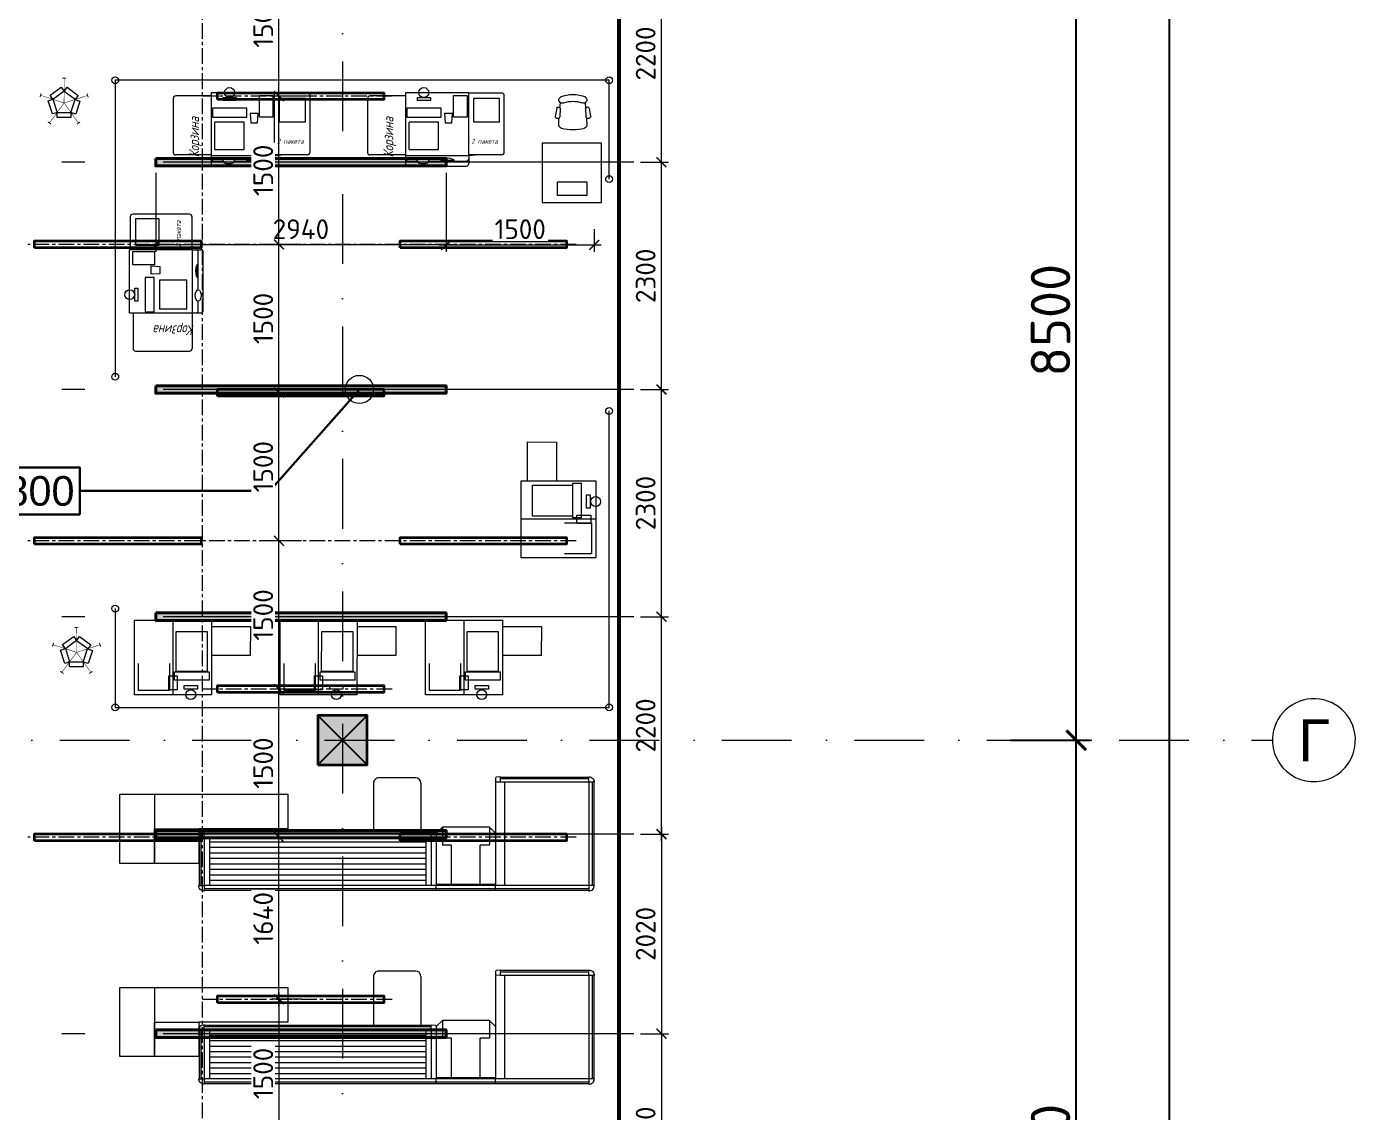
# Model space of a CAD drawing. Header units: millimetres. Extents: x -164867 to 807677, y -316775 to 513985.
# Drawn here: x 294241 to 307694, y 479696 to 490685 of the extents above; entities that cross this region are included whole.
import ezdxf

# ---------------------------------------------------------------- set-up
doc = ezdxf.new("R2010")
doc.units = ezdxf.units.MM
for name, pattern in [('CENTER', [50.8, 31.75, -6.35, 6.35, -6.35]), ('CENTER2', [28.575, 19.05, -3.175, 3.175, -3.175]), ('А_Штрихпунктирная', [1340.555525, 705.555534, -352.777767, 0, -282.222223])]:
    doc.linetypes.add(name, pattern=pattern)
doc.layers.get('Defpoints').update_dxf_attribs({"color": 140})
for name, color, linetype, lineweight in [('00_asys', 7, 'CENTER2', 13), ('00_kolony', 7, 'Continuous', 35), ('00_korrekt', 190, 'Continuous', 18), ('00_matmenys', 7, 'Continuous', 9), ('EL LOTKI', 202, 'Continuous', 18), ('INT_1_sienos', 7, 'Continuous', 30), ('INT_2_Sviesa_SAB_MEDINES LUBOS', 1, 'Continuous', 35), ('MARK oformlienija matmenys', 7, 'Continuous', 5), ('MARK_kasu zona', 7, 'Continuous', 0), ('TECHNO', 7, 'Continuous', 15)]:
    doc.layers.add(name, color=color, linetype=linetype, lineweight=lineweight)
doc.layers.add('00_planas_hatch', color=7, linetype='Continuous', lineweight=0, true_color=0x3c3c3c)
doc.layers.add('Boks kasowy', color=1, linetype='Continuous')
doc.layers.add('MAGO_Boks', color=7, linetype='Continuous')
doc.styles.add('GOST', font='GOST.shx', dxfattribs={"oblique": 15})
doc.styles.add('ISOCPEUR', font='isocpeur.ttf')
doc.styles.get("Standard").update_dxf_attribs({"font": 'arial.ttf'})
doc.styles.add('СГЕНЕРИР_СТИЛЬ_1', font='arial.ttf')
doc.dimstyles.new('SAB_int_100', dxfattribs={"dimtxt": 200, "dimasz": 100, "dimexe": 70, "dimexo": 70, "dimgap": 60, "dimtad": 1, "dimdec": 1, "dimrnd": 5, "dimtxsty": 'ISOCPEUR', "dimblk": 'ARCHTICK', "dimcen": 20, "dimdle": 70, "dimadec": 0, "dimazin": 0, "dimtfac": 1, "dimtdec": 1, "dimtmove": 1, "dimatfit": 2, "dimfxl": 1, "dimtfill": 1, "dimarcsym": 0})
doc.dimstyles.new('SAB_int_200', dxfattribs={"dimtxt": 400, "dimasz": 200, "dimexe": 140, "dimexo": 140, "dimgap": 60, "dimtad": 1, "dimdec": 1, "dimrnd": 5, "dimtxsty": 'ISOCPEUR', "dimblk": 'ARCHTICK', "dimcen": 20, "dimdle": 140, "dimadec": 0, "dimazin": 0, "dimtfac": 1, "dimtdec": 1, "dimtmove": 1, "dimatfit": 2, "dimfxl": 1, "dimtfill": 1, "dimarcsym": 0})

# ---------------------------------------------------------------- blocks, each defined once
blk = doc.blocks.new('iSCAN non cash')
at = {"lineweight": 0, "ltscale": 5, "transparency": 33554687}
for p, q in [((393, -63), (394, 692)), ((394, 692), (784, 692)), ((782, 687), (782, -68)), ((784, 692), (1172, 692)), ((1172, 692), (1172, -63)), ((818, 375), (818, 648)), ((818, 648), (1131, 648)), ((1131, 648), (1131, 375)), ((0, 0), (1, 292)), ((1, 292), (393, 292)), ((393, 0), (0, 0)), ((784, -63), (393, -63)), ((1172, -63), (784, -63))]:
    blk.add_line(p, q, dxfattribs=at)
for points in [[(416, 543), (767, 543), (767, 458), (416, 458)], [(536, 634), (669, 634), (669, 598), (536, 598)], [(741, 642), (824, 642), (824, 499), (741, 499)], [(436, 454), (751, 454), (751, 52), (436, 52)]]:
    blk.add_lwpolyline(points, close=True, dxfattribs=at)
at = {"layer": '00_korrekt', "color": 52, "lineweight": 0, "ltscale": 20, "true_color": 0xc8c92d, "transparency": 33554687}
blk.add_circle((603, 690), 50, dxfattribs=at)
blk = doc.blocks.new('iSCAN Easy 2 пакета Л-П(new) pic')
at = {"ltscale": 100}
for p, q in [((61836, 62301), (61836, 61664)), ((61836, 62301), (62476, 62301)), ((62476, 61664), (62476, 62301)), ((62811, 62295), (62476, 62295)), ((61451, 62241), (61451, 61694)), ((61836, 62266), (61476, 62266)), ((61956, 62250), (62088, 62250)), ((61956, 62219), (61956, 62250)), ((62088, 62219), (61956, 62219)), ((62088, 62250), (62088, 62219)), ((62323, 62270), (62459, 62270)), ((62323, 62051), (62323, 62270)), ((62459, 62270), (62459, 62051)), ((62789, 62241), (62523, 62241)), ((62523, 62241), (62523, 62003)), ((62789, 62003), (62789, 62241)), ((62836, 61695), (62836, 62270)), ((61848, 62143), (61848, 62052)), ((62196, 62143), (61848, 62143)), ((61848, 62052), (62196, 62052)), ((62196, 62052), (62196, 62143)), ((62231, 62088), (62237, 61993)), ((62310, 62088), (62231, 62088)), ((62304, 61993), (62310, 62088)), ((62459, 62051), (62323, 62051)), ((61873, 61722), (61873, 62000)), ((62169, 62000), (61873, 62000)), ((62169, 61722), (62169, 62000)), ((62237, 61993), (62304, 61993)), ((62523, 62003), (62789, 62003)), ((61836, 61669), (61476, 61669)), ((61836, 61664), (62476, 61664)), ((61836, 61664), (61836, 61581)), ((61873, 61722), (62169, 61722)), ((62196, 61616), (62325, 61616)), ((62325, 61616), (62325, 61616)), ((62811, 61670), (62476, 61670)), ((62476, 61664), (62546, 61668)), ((62476, 61664), (62476, 61581)), ((61861, 61606), (61955, 61606)), ((61861, 61556), (62451, 61556)), ((62072, 61606), (62451, 61606))]:
    blk.add_line(p, q, dxfattribs=at)
at = {"ltscale": 20}
blk.add_circle((62021, 62300), 50, dxfattribs=at)
at = {"ltscale": 100}
for centre, start, end in [((62811, 62270), 0, 90), ((61476, 62241), 90, 180), ((61476, 61694), 180, 270), ((61861, 61631), 180, 270), ((62451, 61631), 270, 0), ((62811, 61695), 270, 0), ((61861, 61581), 180, 270), ((62451, 61581), 270, 0)]:
    blk.add_arc(centre, 25, start, end, dxfattribs=at)
blk.add_ellipse((62013, 61607), major_axis=(-58.3, 0), ratio=0.519743, dxfattribs=at)
blk.add_ellipse((62261, 61604), major_axis=(-71.1, 0), ratio=0.429379, start_param=3.223317, end_param=6.201461, dxfattribs=at)
at = {"ltscale": 100, "style": 'GOST', "oblique": 15}
blk.add_text('Корзина', height=100, rotation=90, dxfattribs=at).set_placement((61712, 61644))
blk.add_text('2 пакета', height=50, dxfattribs=at).set_placement((62502, 61782))
blk = doc.blocks.new('Newspaper')
at = {"transparency": 33554669}
for points in [[(-1.2, 6.27), (-5.67, 3.03), (-4.48, 1.4), (-0.02, 4.64)], [(5.59, 3.08), (1.13, 6.33), (-0.06, 4.69), (4.41, 1.45)], [(-6.34, 0.79), (-4.63, -4.45), (-2.71, -3.83), (-4.42, 1.42)], [(4.66, -4.37), (6.37, 0.88), (4.44, 1.5), (2.74, -3.74)], [(-2.71, -5.78), (2.8, -5.78), (2.8, -3.76), (-2.71, -3.76)]]:
    blk.add_lwpolyline(points, close=True, dxfattribs=at)
for points, const_width in [([(-0.82, 9.84), (0.75, 9.85)], 0.394), ([(9.35, 3.08), (0, 0), (-0.04, 9.84)], 0.197), ([(-9.61, 2.26), (-9.13, 3.76)], 0.394), ([(0, 0), (-9.37, 3.01)], 0.197), ([(-5.76, -7.98), (0, 0), (5.81, -7.94)], 0.197), ([(9.1, 3.82), (9.6, 2.33)], 0.394), ([(-5.12, -8.44), (-6.39, -7.52)], 0.394), ([(6.45, -7.48), (5.18, -8.41)], 0.394)]:
    blk.add_lwpolyline(points, dxfattribs=dict(at, const_width=const_width))
blk = doc.blocks.new('Tylny kosz 1000')
at = {"layer": 'Boks kasowy', "color": 240, "lineweight": 0}
for p, q in [((8593, 4655), (8593, 3760)), ((8609, 4655), (8609, 3760)), ((8643, 4705), (9688, 4705)), ((8643, 4689), (9688, 4689)), ((8643, 4655), (9688, 4655)), ((8643, 4655), (8643, 3760)), ((9688, 4655), (9688, 3710)), ((9722, 4655), (9722, 3710)), ((9738, 4655), (9738, 3710)), ((8643, 3800), (9688, 3800)), ((8643, 3760), (8588, 3760)), ((8588, 3760), (8591, 3719)), ((8601, 3710), (8638, 3710)), ((8638, 3710), (9688, 3710)), ((8643, 3760), (8641, 3712)), ((9738, 3710), (9688, 3710))]:
    blk.add_line(p, q, dxfattribs=at)
for points in [[(8643, 4710), (8643, 4655), (8588, 4655, -0.414214)], [(9688, 4710), (9688, 4655), (9743, 4655, 0.414214)]]:
    blk.add_lwpolyline(points, format="xyb", close=True, dxfattribs=at)
for centre, radius, start, end in [((8601, 3720), 10, 184.2892, 270), ((8638, 3712), 2.5, 270, 357.589)]:
    blk.add_arc(centre, radius, start, end, dxfattribs=at)
blk = doc.blocks.new('рмк')
at = {"layer": 'MAGO_Boks', "color": 0, "lineweight": 0}
for p, q in [((0, 570), (0, 520)), ((0, 570), (600, 570)), ((0, 554), (600, 554)), ((600, 570), (600, 520)), ((0, -10), (0, 520)), ((0, 520), (600, 520)), ((0, 510), (600, 510)), ((154, 510), (154, 110)), ((446, 510), (446, 110)), ((600, -10), (600, 520)), ((62.5, -70), (62.5, 110)), ((62.5, 110), (154, 110)), ((446, 110), (537.5, 110)), ((537.5, -70), (537.5, 110)), ((0, -10), (62.5, -70)), ((62.5, -70), (537.5, -70)), ((600, -10), (537.5, -70))]:
    blk.add_line(p, q, dxfattribs=at)
blk = doc.blocks.new('*U491')
at = {"color": 0, "lineweight": 0}
for p, q in [((0, 0), (2350, 0)), ((0, 0), (0, -50)), ((0, -16), (2350, -16)), ((0, -545), (0, -50)), ((0, -50), (2350, -50)), ((0, -50), (2350, -50)), ((50, -540), (50, -50)), ((105, -540), (105, -50)), ((2295, -540), (2295, -50)), ((2350, -540), (2350, -50)), ((2384, -540), (2384, -50)), ((2400, -540), (2400, -50)), ((0, -582), (0, -545)), ((50, -540), (2, -542)), ((50, -595), (9, -592)), ((50, -540), (50, -595)), ((50, -540), (2350, -540)), ((50, -574), (2350, -574)), ((50, -590), (2350, -590))]:
    blk.add_line(p, q, dxfattribs=at)
for points in [[(2405, -50), (2350, -50), (2350, 5, -0.414214)], [(2405, -540), (2350, -540), (2350, -595, 0.414214)]]:
    blk.add_lwpolyline(points, format="xyb", close=True, dxfattribs=at)
for centre, radius, start, end in [((2, -545), 2.5, 92.411, 180), ((10, -582), 10, 180, 265.7108)]:
    blk.add_arc(centre, radius, start, end, dxfattribs=at)
at = {"layer": 'MAGO_Boks', "color": 0, "lineweight": 0}
for p, q in [((105, -101), (2295, -101)), ((105, -156), (2295, -156)), ((105, -212), (2295, -212)), ((105, -267), (2295, -267)), ((105, -323), (2295, -323)), ((105, -378), (2295, -378)), ((105, -434), (2295, -434)), ((105, -489), (2295, -489))]:
    blk.add_line(p, q, dxfattribs=at)
blk = doc.blocks.new('A$C5AF725D9')
at = {"layer": 'MAGO_Boks', "color": 0, "lineweight": 0}
for p, q in [((285, -490), (285, 5)), ((285, 5), (765, 5)), ((765, -490), (765, 5)), ((340, -545), (710, -545))]:
    blk.add_line(p, q, dxfattribs=at)
for centre, start, end in [((340, -490), 180, 270), ((710, -490), 270, 0)]:
    blk.add_arc(centre, 55, start, end, dxfattribs=at)
blk = doc.blocks.new('*U492')
at = {"color": 0, "lineweight": 0}
for p, q in [((0, 0), (2350, 0)), ((0, 0), (0, -50)), ((0, -16), (2350, -16)), ((0, -545), (0, -50)), ((0, -50), (2350, -50)), ((0, -50), (2350, -50)), ((50, -540), (50, -50)), ((105, -540), (105, -50)), ((2295, -540), (2295, -50)), ((2350, -540), (2350, -50)), ((2384, -540), (2384, -50)), ((2400, -540), (2400, -50)), ((0, -582), (0, -545)), ((50, -540), (2, -542)), ((50, -595), (9, -592)), ((50, -540), (50, -595)), ((50, -540), (2350, -540)), ((50, -574), (2350, -574)), ((50, -590), (2350, -590))]:
    blk.add_line(p, q, dxfattribs=at)
for points in [[(2405, -50), (2350, -50), (2350, 5, -0.414214)], [(2405, -540), (2350, -540), (2350, -595, 0.414214)]]:
    blk.add_lwpolyline(points, format="xyb", close=True, dxfattribs=at)
for centre, radius, start, end in [((2, -545), 2.5, 92.411, 180), ((10, -582), 10, 180, 265.7108)]:
    blk.add_arc(centre, radius, start, end, dxfattribs=at)
at = {"layer": 'MAGO_Boks', "color": 0, "lineweight": 0}
for p, q in [((105, -101), (2295, -101)), ((105, -156), (2295, -156)), ((105, -212), (2295, -212)), ((105, -267), (2295, -267)), ((105, -323), (2295, -323)), ((105, -378), (2295, -378)), ((105, -434), (2295, -434)), ((105, -489), (2295, -489))]:
    blk.add_line(p, q, dxfattribs=at)
blk = doc.blocks.new('TECHNOLOGIJA Garmatnaya')
at = {"layer": 'TECHNO', "transparency": 33554669}
for p, q in [((52570, 31897), (52554, 31813)), ((52602, 31901), (52607, 31951)), ((52605, 31894), (52602, 31809)), ((52865, 31901), (52860, 31951)), ((52862, 31894), (52865, 31809)), ((52898, 31898), (52913, 31813)), ((52590, 31722), (52592, 31792)), ((52877, 31722), (52875, 31792))]:
    blk.add_line(p, q, dxfattribs=at)
at = {"layer": 'TECHNO', "transparency": 33554669, "elevation": 0}
blk.add_lwpolyline([(53100, 31179), (53100, 32179), (48100, 32179), (48100, 29179)], dxfattribs=at)
at = {"layer": 'TECHNO', "transparency": 33554669}
for points in [[(53024, 30943), (53024, 31543), (52424, 31543), (52424, 30943)], [(52576, 31013), (52576, 31151), (52874, 31151), (52874, 31013)]]:
    blk.add_lwpolyline(points, close=True, dxfattribs=at)
blk.add_lwpolyline([(48100, 26832), (48100, 25832), (53100, 25832), (53100, 28832)], dxfattribs=at)
at = {"layer": 'TECHNO', "transparency": 33554687, "elevation": 0}
for points in [[(48146, 24953), (49846, 24953), (49846, 24603), (48946, 24603), (48946, 24253), (48146, 24253), (48146, 24953), (48496, 24953), (48496, 24253), (48496, 24603), (48946, 24603)], [(48146, 22998), (49846, 22998), (49846, 22648), (48946, 22648), (48946, 22298), (48146, 22298), (48146, 22998), (48496, 22998), (48496, 22298), (48496, 22648), (48946, 22648)]]:
    blk.add_lwpolyline(points, dxfattribs=at)
at = {"layer": 'TECHNO', "transparency": 33554669}
for centre in [(48100, 32179, 0), (53100, 32179, 0), (53100, 31179, 0), (48100, 29179, 0), (53100, 28832), (48100, 26832), (48100, 25832), (53100, 25832)]:
    blk.add_circle(centre, 34.2, dxfattribs=at)
at = {"layer": 'TECHNO', "transparency": 33554669, "extrusion": (0, 0, -1)}
for centre, major_axis, start_param, end_param in [((52734, 31710), (-230, 230), 0.388456, 1.182195), ((52587, 31890), (-13.1, 13.1), 5.885588, 8.424934), ((52626, 31980), (-33.3, 8.7), 3.939315, 7.053288), ((52734, 31705), (-185, 185), 0.431258, 1.139394), ((52841, 31980), (-9.1, 33.2), 0.8141, 3.928073), ((52880, 31891), (13.1, 13.1), 4.141292, 6.680638), ((52579, 31815), (17.3, 17.3), 1.029791, 3.865601), ((52889, 31815), (-17.3, 17.3), 2.417439, 5.25325), ((52636, 31734), (33, 33), 2.747647, 3.673701), ((52734, 32147), (-333, 333), 3.678348, 4.175489), ((52831, 31734), (-33, 33), 2.60934, 3.535394)]:
    blk.add_ellipse(centre, major_axis=major_axis, ratio=1, start_param=start_param, end_param=end_param, dxfattribs=at)
at = {"layer": 'TECHNO', "transparency": 33554669, "xscale": -25.42372881318443, "yscale": 25.4237288137665, "zscale": 25.4237288135}
for p in [(47582, 31949), (47708, 26389)]:
    blk.add_blockref('Newspaper', p, dxfattribs=at)
at = {"layer": 'TECHNO', "transparency": 33554669}
for p in [(-12764, -30245), (-10797, -30245)]:
    blk.add_blockref('iSCAN Easy 2 пакета Л-П(new) pic', p, dxfattribs=at)
for name, p, rotation in [('iSCAN Easy 2 пакета Л-П(new) pic', (110547, -32012), 90), ('iSCAN non cash', (52274, 28519), 269.995681877872), ('iSCAN non cash', (49468, 26651), 179.995681877872), ('iSCAN non cash', (50941, 26651), 179.995681877872), ('iSCAN non cash', (52414, 26651), 179.995681877872)]:
    blk.add_blockref(name, p, dxfattribs=dict(at, rotation=rotation))
at = {"layer": 'TECHNO', "transparency": 33554687}
for name, p, rotation in [('A$C5AF725D9', (51480, 24574), 180), ('Tylny kosz 1000', (48240, 33717), 270), ('*U492', (51350, 23979), 180), ('рмк', (51950, 24549), 180), ('A$C5AF725D9', (51480, 22619), 180), ('Tylny kosz 1000', (48240, 31762), 270), ('*U491', (51350, 22024), 180), ('рмк', (51950, 22594), 180)]:
    blk.add_blockref(name, p, dxfattribs=dict(at, rotation=rotation))
blk = doc.blocks.new('L 1686')
at = {"transparency": 33554687}
blk.add_lwpolyline([(1994128, -1660861), (1994198, -1660861), (1994198, -1662547), (1994128, -1662547)], close=True, dxfattribs=at)
blk = doc.blocks.new('SVIESTUVAI Garmatnaya')
at = {"layer": 'INT_2_Sviesa_SAB_MEDINES LUBOS', "transparency": 33554687, "rotation": 90}
for p in [(-1611727, -1962145), (-1613577, -1963645), (-1609877, -1963645), (-1611727, -1965145), (-1613577, -1966645), (-1609877, -1966645), (-1611727, -1968145), (-1613577, -1969645), (-1609877, -1969645), (-1611727, -1971285)]:
    blk.add_blockref('L 1686', p, dxfattribs=at)
blk = doc.blocks.new('kasa1')
h = blk.add_hatch(color=5)
h.dxf.hatch_style = 1
h.paths.add_polyline_path([(-38, -1445), (-38, 1495), (38, 1495), (38, -1445)])
at = {"layer": 'MARK_kasu zona', "color": 5, "linetype": 'Continuous', "lineweight": 40}
blk.add_lwpolyline([(-38, -1445), (-38, 1495), (38, 1495), (38, -1445)], close=True, dxfattribs=at)
blk = doc.blocks.new('_ArchTick')
at = {"color": 0, "linetype": 'ByBlock', "const_width": 0.15}
blk.add_lwpolyline([(-0.5, -0.5), (0.5, 0.5)], dxfattribs=at)
blk = doc.blocks.new('*D358')
at = {"layer": 'Defpoints', "color": 0, "transparency": 16777216}
for p in [(53349, 22530), (53349, 20510), (53630, 20510)]:
    blk.add_point(p, dxfattribs=at)
at = {"layer": 'MARK oformlienija matmenys', "color": 0, "lineweight": -2, "transparency": 16777216}
for p, q in [((53419, 22530), (53700, 22530)), ((53630, 22600), (53630, 20440)), ((53419, 20510), (53700, 20510))]:
    blk.add_line(p, q, dxfattribs=at)
at = {"layer": 'MARK oformlienija matmenys', "color": 0, "lineweight": -2, "transparency": 16777216, "xscale": 100, "yscale": 100, "zscale": 100}
for p, rotation in [((53630, 22530), 90), ((53630, 20510), 270)]:
    blk.add_blockref('_ArchTick', p, dxfattribs=dict(at, rotation=rotation))
at = {"layer": 'MARK oformlienija matmenys', "color": 0, "transparency": 16777216, "insert": (53470, 21520), "char_height": 200, "attachment_point": 5, "rotation": 90, "style": 'ISOCPEUR', "bg_fill": 3, "box_fill_scale": 1.1, "bg_fill_color": 256, "bg_fill_true_color": 13158600, "bg_fill_transparency": 0}
blk.add_mtext('2020', dxfattribs=at)
blk = doc.blocks.new('*D362')
at = {"layer": 'Defpoints', "color": 0, "transparency": 16777216}
for p in [(53349, 24550), (53349, 22530), (53630, 22530)]:
    blk.add_point(p, dxfattribs=at)
at = {"layer": 'MARK oformlienija matmenys', "color": 0, "lineweight": -2, "transparency": 16777216}
for p, q in [((53630, 24620), (53630, 22460)), ((53419, 24550), (53700, 24550)), ((53419, 22530), (53700, 22530))]:
    blk.add_line(p, q, dxfattribs=at)
at = {"layer": 'MARK oformlienija matmenys', "color": 0, "lineweight": -2, "transparency": 16777216, "xscale": 100, "yscale": 100, "zscale": 100}
for p, rotation in [((53630, 24550), 90), ((53630, 22530), 270)]:
    blk.add_blockref('_ArchTick', p, dxfattribs=dict(at, rotation=rotation))
at = {"layer": 'MARK oformlienija matmenys', "color": 0, "transparency": 16777216, "insert": (53470, 23540), "char_height": 200, "attachment_point": 5, "rotation": 90, "style": 'ISOCPEUR', "bg_fill": 3, "box_fill_scale": 1.1, "bg_fill_color": 256, "bg_fill_true_color": 13158600, "bg_fill_transparency": 0}
blk.add_mtext('2020', dxfattribs=at)
blk = doc.blocks.new('*D365')
at = {"layer": 'Defpoints', "color": 0, "transparency": 16777216}
for p in [(53349, 31350), (53630, 31350), (53349, 29050)]:
    blk.add_point(p, dxfattribs=at)
at = {"layer": 'MARK oformlienija matmenys', "color": 0, "lineweight": -2, "transparency": 16777216}
for p, q in [((53419, 31350), (53700, 31350)), ((53630, 28980), (53630, 31420)), ((53419, 29050), (53700, 29050))]:
    blk.add_line(p, q, dxfattribs=at)
at = {"layer": 'MARK oformlienija matmenys', "color": 0, "lineweight": -2, "transparency": 16777216, "xscale": 100, "yscale": 100, "zscale": 100}
for p, rotation in [((53630, 31350), 90), ((53630, 29050), 270)]:
    blk.add_blockref('_ArchTick', p, dxfattribs=dict(at, rotation=rotation))
at = {"layer": 'MARK oformlienija matmenys', "color": 0, "transparency": 16777216, "insert": (53470, 30200), "char_height": 200, "attachment_point": 5, "rotation": 90, "style": 'ISOCPEUR', "bg_fill": 3, "box_fill_scale": 1.1, "bg_fill_color": 256, "bg_fill_true_color": 13158600, "bg_fill_transparency": 0}
blk.add_mtext('2300', dxfattribs=at)
blk = doc.blocks.new('*D366')
at = {"layer": 'Defpoints', "color": 0, "transparency": 16777216}
for p in [(53349, 33550), (53630, 33550), (53349, 31350)]:
    blk.add_point(p, dxfattribs=at)
at = {"layer": 'MARK oformlienija matmenys', "color": 0, "lineweight": -2, "transparency": 16777216}
for p, q in [((53419, 33550), (53700, 33550)), ((53630, 31280), (53630, 33620)), ((53419, 31350), (53700, 31350))]:
    blk.add_line(p, q, dxfattribs=at)
at = {"layer": 'MARK oformlienija matmenys', "color": 0, "lineweight": -2, "transparency": 16777216, "xscale": 100, "yscale": 100, "zscale": 100}
for p, rotation in [((53630, 33550), 90), ((53630, 31350), 270)]:
    blk.add_blockref('_ArchTick', p, dxfattribs=dict(at, rotation=rotation))
at = {"layer": 'MARK oformlienija matmenys', "color": 0, "transparency": 16777216, "insert": (53470, 32450), "char_height": 200, "attachment_point": 5, "rotation": 90, "style": 'ISOCPEUR', "bg_fill": 3, "box_fill_scale": 1.1, "bg_fill_color": 256, "bg_fill_true_color": 13158600, "bg_fill_transparency": 0}
blk.add_mtext('2200', dxfattribs=at)
blk = doc.blocks.new('*D375')
at = {"layer": 'Defpoints', "color": 0, "transparency": 16777216}
for p in [(53349, 26750), (53630, 26750), (53349, 24550)]:
    blk.add_point(p, dxfattribs=at)
at = {"layer": 'MARK oformlienija matmenys', "color": 0, "lineweight": -2, "transparency": 16777216}
for p, q in [((53630, 24480), (53630, 26820)), ((53419, 26750), (53700, 26750)), ((53419, 24550), (53700, 24550))]:
    blk.add_line(p, q, dxfattribs=at)
at = {"layer": 'MARK oformlienija matmenys', "color": 0, "lineweight": -2, "transparency": 16777216, "xscale": 100, "yscale": 100, "zscale": 100}
for p, rotation in [((53630, 26750), 90), ((53630, 24550), 270)]:
    blk.add_blockref('_ArchTick', p, dxfattribs=dict(at, rotation=rotation))
at = {"layer": 'MARK oformlienija matmenys', "color": 0, "transparency": 16777216, "insert": (53470, 25650), "char_height": 200, "attachment_point": 5, "rotation": 90, "style": 'ISOCPEUR', "bg_fill": 3, "box_fill_scale": 1.1, "bg_fill_color": 256, "bg_fill_true_color": 13158600, "bg_fill_transparency": 0}
blk.add_mtext('2200', dxfattribs=at)
blk = doc.blocks.new('*D376')
at = {"layer": 'Defpoints', "color": 0, "transparency": 16777216}
for p in [(53349, 29050), (53630, 29050), (53349, 26750)]:
    blk.add_point(p, dxfattribs=at)
at = {"layer": 'MARK oformlienija matmenys', "color": 0, "lineweight": -2, "transparency": 16777216}
for p, q in [((53630, 26680), (53630, 29120)), ((53419, 29050), (53700, 29050)), ((53419, 26750), (53700, 26750))]:
    blk.add_line(p, q, dxfattribs=at)
at = {"layer": 'MARK oformlienija matmenys', "color": 0, "lineweight": -2, "transparency": 16777216, "xscale": 100, "yscale": 100, "zscale": 100}
for p, rotation in [((53630, 29050), 90), ((53630, 26750), 270)]:
    blk.add_blockref('_ArchTick', p, dxfattribs=dict(at, rotation=rotation))
at = {"layer": 'MARK oformlienija matmenys', "color": 0, "transparency": 16777216, "insert": (53470, 27900), "char_height": 200, "attachment_point": 5, "rotation": 90, "style": 'ISOCPEUR', "bg_fill": 3, "box_fill_scale": 1.1, "bg_fill_color": 256, "bg_fill_true_color": 13158600, "bg_fill_transparency": 0}
blk.add_mtext('2300', dxfattribs=at)
blk = doc.blocks.new('*D378')
at = {"layer": 'Defpoints', "color": 0, "transparency": 16777216}
for p in [(48510, 31313), (51450, 31311), (48510, 30512)]:
    blk.add_point(p, dxfattribs=at)
at = {"layer": 'MARK oformlienija matmenys', "color": 0, "lineweight": -2, "transparency": 16777216}
for p, q in [((48510, 31243), (48510, 30442)), ((51450, 31241), (51450, 30442)), ((51520, 30512), (48440, 30512))]:
    blk.add_line(p, q, dxfattribs=at)
at = {"layer": 'MARK oformlienija matmenys', "color": 0, "lineweight": -2, "transparency": 16777216, "xscale": 100, "yscale": 100, "zscale": 100, "rotation": 180}
blk.add_blockref('_ArchTick', (48510, 30512), dxfattribs=at)
at = {"layer": 'MARK oformlienija matmenys', "color": 0, "lineweight": -2, "transparency": 16777216, "xscale": 100, "yscale": 100, "zscale": 100}
blk.add_blockref('_ArchTick', (51450, 30512), dxfattribs=at)
at = {"layer": 'MARK oformlienija matmenys', "color": 0, "transparency": 16777216, "insert": (49980, 30672), "char_height": 200, "attachment_point": 5, "style": 'ISOCPEUR', "bg_fill": 3, "box_fill_scale": 1.1, "bg_fill_color": 256, "bg_fill_true_color": 13158600, "bg_fill_transparency": 0}
blk.add_mtext('2940', dxfattribs=at)
blk = doc.blocks.new('*D379')
at = {"layer": 'Defpoints', "color": 0, "transparency": 16777216}
for p in [(51450, 31311), (52950, 30741), (52950, 30512)]:
    blk.add_point(p, dxfattribs=at)
at = {"layer": 'MARK oformlienija matmenys', "color": 0, "lineweight": -2, "transparency": 16777216}
for p, q in [((51450, 31241), (51450, 30442)), ((52950, 30671), (52950, 30442)), ((51380, 30512), (53020, 30512))]:
    blk.add_line(p, q, dxfattribs=at)
at = {"layer": 'MARK oformlienija matmenys', "color": 0, "lineweight": -2, "transparency": 16777216, "xscale": 100, "yscale": 100, "zscale": 100, "rotation": 180}
blk.add_blockref('_ArchTick', (51450, 30512), dxfattribs=at)
at = {"layer": 'MARK oformlienija matmenys', "color": 0, "lineweight": -2, "transparency": 16777216, "xscale": 100, "yscale": 100, "zscale": 100}
blk.add_blockref('_ArchTick', (52950, 30512), dxfattribs=at)
at = {"layer": 'MARK oformlienija matmenys', "color": 0, "transparency": 16777216, "insert": (52200, 30672), "char_height": 200, "attachment_point": 5, "style": 'ISOCPEUR', "bg_fill": 3, "box_fill_scale": 1.1, "bg_fill_color": 256, "bg_fill_true_color": 13158600, "bg_fill_transparency": 0}
blk.add_mtext('1500', dxfattribs=at)
blk = doc.blocks.new('*D338')
at = {"layer": '00_matmenys', "color": 0, "lineweight": -2, "transparency": 16777216}
for p, q in [((58773, -140), (58773, 51140)), ((58577, 51000), (58913, 51000)), ((58577, 0), (58913, 0))]:
    blk.add_line(p, q, dxfattribs=at)
at = {"layer": 'Defpoints', "color": 0, "transparency": 16777216}
for p in [(58437, 51000), (58773, 51000), (58437, 0)]:
    blk.add_point(p, dxfattribs=at)
at = {"layer": '00_matmenys', "color": 0, "lineweight": -2, "transparency": 16777216, "xscale": 200, "yscale": 200, "zscale": 200}
for p, rotation in [((58773, 51000), 90), ((58773, 0), 270)]:
    blk.add_blockref('_ArchTick', p, dxfattribs=dict(at, rotation=rotation))
at = {"layer": '00_matmenys', "color": 0, "transparency": 16777216, "insert": (58513, 20766), "char_height": 400, "attachment_point": 5, "rotation": 90, "style": 'ISOCPEUR', "bg_fill": 3, "box_fill_scale": 1.1, "bg_fill_color": 256, "bg_fill_true_color": 13158600, "bg_fill_transparency": 0}
blk.add_mtext('51000', dxfattribs=at)
blk = doc.blocks.new('*D341')
at = {"layer": '00_matmenys', "color": 0, "lineweight": -2, "transparency": 16777216}
for p, q in [((57829, 16860), (57829, 25640)), ((57163, 25500), (57969, 25500)), ((57163, 17000), (57969, 17000))]:
    blk.add_line(p, q, dxfattribs=at)
at = {"layer": 'Defpoints', "color": 0, "transparency": 16777216}
for p in [(57023, 25500), (57829, 25500), (57023, 17000)]:
    blk.add_point(p, dxfattribs=at)
at = {"layer": '00_matmenys', "color": 0, "lineweight": -2, "transparency": 16777216, "xscale": 200, "yscale": 200, "zscale": 200}
for p, rotation in [((57829, 25500), 90), ((57829, 17000), 270)]:
    blk.add_blockref('_ArchTick', p, dxfattribs=dict(at, rotation=rotation))
at = {"layer": '00_matmenys', "color": 0, "transparency": 16777216, "insert": (57569, 21250), "char_height": 400, "attachment_point": 5, "rotation": 90, "style": 'ISOCPEUR', "bg_fill": 3, "box_fill_scale": 1.1, "bg_fill_color": 256, "bg_fill_true_color": 13158600, "bg_fill_transparency": 0}
blk.add_mtext('8500', dxfattribs=at)
blk = doc.blocks.new('*D342')
at = {"layer": '00_matmenys', "color": 0, "lineweight": -2, "transparency": 16777216}
for p, q in [((57829, 25360), (57829, 34140)), ((57163, 34000), (57969, 34000)), ((57163, 25500), (57969, 25500))]:
    blk.add_line(p, q, dxfattribs=at)
at = {"layer": 'Defpoints', "color": 0, "transparency": 16777216}
for p in [(57023, 34000), (57829, 34000), (57023, 25500)]:
    blk.add_point(p, dxfattribs=at)
at = {"layer": '00_matmenys', "color": 0, "lineweight": -2, "transparency": 16777216, "xscale": 200, "yscale": 200, "zscale": 200}
for p, rotation in [((57829, 34000), 90), ((57829, 25500), 270)]:
    blk.add_blockref('_ArchTick', p, dxfattribs=dict(at, rotation=rotation))
at = {"layer": '00_matmenys', "color": 0, "transparency": 16777216, "insert": (57569, 29750), "char_height": 400, "attachment_point": 5, "rotation": 90, "style": 'ISOCPEUR', "bg_fill": 3, "box_fill_scale": 1.1, "bg_fill_color": 256, "bg_fill_true_color": 13158600, "bg_fill_transparency": 0}
blk.add_mtext('8500', dxfattribs=at)
blk = doc.blocks.new('kolona 500x500')
at = {"layer": '00_planas_hatch', "transparency": 33554687}
h = blk.add_hatch(color=256, dxfattribs=at)
h.dxf.hatch_style = 1
h.paths.add_polyline_path([(-250, -250), (250, -250), (250, 250), (-250, 250)])
at = {"layer": '00_kolony', "color": 0, "transparency": 33554687}
blk.add_lwpolyline([(-250, -250), (250, -250), (250, 250), (-250, 250)], close=True, dxfattribs=at)
at = {"layer": 'Defpoints', "transparency": 33554687}
for points in [[(-250, 250), (250, -250)], [(250, 250), (-250, -250)]]:
    blk.add_lwpolyline(points, dxfattribs=at)
blk = doc.blocks.new('*D445')
at = {"layer": 'Defpoints', "color": 0, "transparency": 16777216}
for p in [(49758, 26018), (50056, 26018), (50057, 24518)]:
    blk.add_point(p, dxfattribs=at)
at = {"layer": 'EL LOTKI', "color": 0, "lineweight": -2, "transparency": 16777216}
for p, q in [((49986, 26018), (49688, 26018)), ((49758, 24448), (49758, 26088)), ((49987, 24518), (49688, 24518))]:
    blk.add_line(p, q, dxfattribs=at)
at = {"layer": 'EL LOTKI', "color": 0, "lineweight": -2, "transparency": 16777216, "xscale": 100, "yscale": 100, "zscale": 100}
for p, rotation in [((49758, 26018), 90), ((49758, 24518), 270)]:
    blk.add_blockref('_ArchTick', p, dxfattribs=dict(at, rotation=rotation))
at = {"layer": 'EL LOTKI', "color": 0, "transparency": 16777216, "insert": (49598, 25268), "char_height": 200, "attachment_point": 5, "rotation": 90, "style": 'ISOCPEUR', "bg_fill": 3, "box_fill_scale": 1.1, "bg_fill_color": 256, "bg_fill_true_color": 13158600, "bg_fill_transparency": 0}
blk.add_mtext('1500', dxfattribs=at)
blk = doc.blocks.new('*D446')
at = {"layer": 'Defpoints', "color": 0, "transparency": 16777216}
for p in [(49758, 29018), (50056, 29018), (50057, 27518)]:
    blk.add_point(p, dxfattribs=at)
at = {"layer": 'EL LOTKI', "color": 0, "lineweight": -2, "transparency": 16777216}
for p, q in [((49758, 27448), (49758, 29088)), ((49986, 29018), (49688, 29018)), ((49987, 27518), (49688, 27518))]:
    blk.add_line(p, q, dxfattribs=at)
at = {"layer": 'EL LOTKI', "color": 0, "lineweight": -2, "transparency": 16777216, "xscale": 100, "yscale": 100, "zscale": 100}
for p, rotation in [((49758, 29018), 90), ((49758, 27518), 270)]:
    blk.add_blockref('_ArchTick', p, dxfattribs=dict(at, rotation=rotation))
at = {"layer": 'EL LOTKI', "color": 0, "transparency": 16777216, "insert": (49598, 28268), "char_height": 200, "attachment_point": 5, "rotation": 90, "style": 'ISOCPEUR', "bg_fill": 3, "box_fill_scale": 1.1, "bg_fill_color": 256, "bg_fill_true_color": 13158600, "bg_fill_transparency": 0}
blk.add_mtext('1500', dxfattribs=at)
blk = doc.blocks.new('*D447')
at = {"layer": 'Defpoints', "color": 0, "transparency": 16777216}
for p in [(49758, 32018), (50056, 32018), (50057, 30518)]:
    blk.add_point(p, dxfattribs=at)
at = {"layer": 'EL LOTKI', "color": 0, "lineweight": -2, "transparency": 16777216}
for p, q in [((49758, 30448), (49758, 32088)), ((49986, 32018), (49688, 32018)), ((49987, 30518), (49688, 30518))]:
    blk.add_line(p, q, dxfattribs=at)
at = {"layer": 'EL LOTKI', "color": 0, "lineweight": -2, "transparency": 16777216, "xscale": 100, "yscale": 100, "zscale": 100}
for p, rotation in [((49758, 32018), 90), ((49758, 30518), 270)]:
    blk.add_blockref('_ArchTick', p, dxfattribs=dict(at, rotation=rotation))
at = {"layer": 'EL LOTKI', "color": 0, "transparency": 16777216, "insert": (49598, 31268), "char_height": 200, "attachment_point": 5, "rotation": 90, "style": 'ISOCPEUR', "bg_fill": 3, "box_fill_scale": 1.1, "bg_fill_color": 256, "bg_fill_true_color": 13158600, "bg_fill_transparency": 0}
blk.add_mtext('1500', dxfattribs=at)
blk = doc.blocks.new('*D449')
at = {"layer": 'Defpoints', "color": 0, "transparency": 16777216}
for p in [(49758, 24518), (50057, 24518), (50056, 22878)]:
    blk.add_point(p, dxfattribs=at)
at = {"layer": 'EL LOTKI', "color": 0, "lineweight": -2, "transparency": 16777216}
for p, q in [((49987, 24518), (49688, 24518)), ((49758, 22808), (49758, 24588)), ((49986, 22878), (49688, 22878))]:
    blk.add_line(p, q, dxfattribs=at)
at = {"layer": 'EL LOTKI', "color": 0, "lineweight": -2, "transparency": 16777216, "xscale": 100, "yscale": 100, "zscale": 100}
for p, rotation in [((49758, 24518), 90), ((49758, 22878), 270)]:
    blk.add_blockref('_ArchTick', p, dxfattribs=dict(at, rotation=rotation))
at = {"layer": 'EL LOTKI', "color": 0, "transparency": 16777216, "insert": (49598, 23698), "char_height": 200, "attachment_point": 5, "rotation": 90, "style": 'ISOCPEUR', "bg_fill": 3, "box_fill_scale": 1.1, "bg_fill_color": 256, "bg_fill_true_color": 13158600, "bg_fill_transparency": 0}
blk.add_mtext('1640', dxfattribs=at)
blk = doc.blocks.new('*D451')
at = {"layer": 'Defpoints', "color": 0, "transparency": 16777216}
for p in [(50056, 22878), (49758, 21378), (50057, 21378)]:
    blk.add_point(p, dxfattribs=at)
at = {"layer": 'EL LOTKI', "color": 0, "lineweight": -2, "transparency": 16777216}
for p, q in [((49986, 22878), (49688, 22878)), ((49758, 22948), (49758, 21308)), ((49987, 21378), (49688, 21378))]:
    blk.add_line(p, q, dxfattribs=at)
at = {"layer": 'EL LOTKI', "color": 0, "lineweight": -2, "transparency": 16777216, "xscale": 100, "yscale": 100, "zscale": 100}
for p, rotation in [((49758, 22878), 90), ((49758, 21378), 270)]:
    blk.add_blockref('_ArchTick', p, dxfattribs=dict(at, rotation=rotation))
at = {"layer": 'EL LOTKI', "color": 0, "transparency": 16777216, "insert": (49598, 22128), "char_height": 200, "attachment_point": 5, "rotation": 90, "style": 'ISOCPEUR', "bg_fill": 3, "box_fill_scale": 1.1, "bg_fill_color": 256, "bg_fill_true_color": 13158600, "bg_fill_transparency": 0}
blk.add_mtext('1500', dxfattribs=at)
blk = doc.blocks.new('*D473')
at = {"layer": 'Defpoints', "color": 0, "transparency": 16777216}
for p in [(49758, 33518), (50057, 33518), (50056, 32018)]:
    blk.add_point(p, dxfattribs=at)
at = {"layer": 'EL LOTKI', "color": 0, "lineweight": -2, "transparency": 16777216}
for p, q in [((49987, 33518), (49688, 33518)), ((49758, 31948), (49758, 33588)), ((49986, 32018), (49688, 32018))]:
    blk.add_line(p, q, dxfattribs=at)
at = {"layer": 'EL LOTKI', "color": 0, "lineweight": -2, "transparency": 16777216, "xscale": 100, "yscale": 100, "zscale": 100}
for p, rotation in [((49758, 33518), 90), ((49758, 32018), 270)]:
    blk.add_blockref('_ArchTick', p, dxfattribs=dict(at, rotation=rotation))
at = {"layer": 'EL LOTKI', "color": 0, "transparency": 16777216, "insert": (49598, 32768), "char_height": 200, "attachment_point": 5, "rotation": 90, "style": 'ISOCPEUR', "bg_fill": 3, "box_fill_scale": 1.1, "bg_fill_color": 256, "bg_fill_true_color": 13158600, "bg_fill_transparency": 0}
blk.add_mtext('1500', dxfattribs=at)
blk = doc.blocks.new('*D474')
at = {"layer": 'Defpoints', "color": 0, "transparency": 16777216}
for p in [(49758, 30518), (50057, 30518), (50056, 29018)]:
    blk.add_point(p, dxfattribs=at)
at = {"layer": 'EL LOTKI', "color": 0, "lineweight": -2, "transparency": 16777216}
for p, q in [((49758, 28948), (49758, 30588)), ((49987, 30518), (49688, 30518)), ((49986, 29018), (49688, 29018))]:
    blk.add_line(p, q, dxfattribs=at)
at = {"layer": 'EL LOTKI', "color": 0, "lineweight": -2, "transparency": 16777216, "xscale": 100, "yscale": 100, "zscale": 100}
for p, rotation in [((49758, 30518), 90), ((49758, 29018), 270)]:
    blk.add_blockref('_ArchTick', p, dxfattribs=dict(at, rotation=rotation))
at = {"layer": 'EL LOTKI', "color": 0, "transparency": 16777216, "insert": (49598, 29768), "char_height": 200, "attachment_point": 5, "rotation": 90, "style": 'ISOCPEUR', "bg_fill": 3, "box_fill_scale": 1.1, "bg_fill_color": 256, "bg_fill_true_color": 13158600, "bg_fill_transparency": 0}
blk.add_mtext('1500', dxfattribs=at)
blk = doc.blocks.new('*D475')
at = {"layer": 'Defpoints', "color": 0, "transparency": 16777216}
for p in [(49758, 27518), (50057, 27518), (50056, 26018)]:
    blk.add_point(p, dxfattribs=at)
at = {"layer": 'EL LOTKI', "color": 0, "lineweight": -2, "transparency": 16777216}
for p, q in [((49758, 25948), (49758, 27588)), ((49987, 27518), (49688, 27518)), ((49986, 26018), (49688, 26018))]:
    blk.add_line(p, q, dxfattribs=at)
at = {"layer": 'EL LOTKI', "color": 0, "lineweight": -2, "transparency": 16777216, "xscale": 100, "yscale": 100, "zscale": 100}
for p, rotation in [((49758, 27518), 90), ((49758, 26018), 270)]:
    blk.add_blockref('_ArchTick', p, dxfattribs=dict(at, rotation=rotation))
at = {"layer": 'EL LOTKI', "color": 0, "transparency": 16777216, "insert": (49598, 26768), "char_height": 200, "attachment_point": 5, "rotation": 90, "style": 'ISOCPEUR', "bg_fill": 3, "box_fill_scale": 1.1, "bg_fill_color": 256, "bg_fill_true_color": 13158600, "bg_fill_transparency": 0}
blk.add_mtext('1500', dxfattribs=at)
blk = doc.blocks.new('MARK KASOS Garmatnaya')
at = {"layer": 'MARK oformlienija matmenys', "color": 5, "lineweight": 30, "ltscale": 0.003, "transparency": 33554687}
blk.add_lwpolyline([(50572.74, 29050), (49664.64, 28022.62), (47740.06, 28022.62)], dxfattribs=at)
blk.add_lwpolyline([(47740.06, 27784.41), (46332.86, 27784.41), (46332.86, 28260.84), (47740.06, 28260.84)], close=True, dxfattribs=at)
at = {"layer": 'MARK oformlienija matmenys', "color": 5, "linetype": 'CENTER2', "ltscale": 250, "transparency": 33554687}
for points in [[(53349.49, 26750), (47558.11, 26750)], [(53349.49, 24550), (47558.11, 24550)], [(53349.49, 22530), (47558.11, 22530)]]:
    blk.add_lwpolyline(points, dxfattribs=at)
at = {"layer": 'MARK oformlienija matmenys', "color": 5, "ltscale": 0.003, "transparency": 33554687}
blk.add_circle((50572.74, 29050), 142.72, dxfattribs=at)
at = {"layer": 'MARK_kasu zona', "transparency": 33554687, "rotation": 270}
for p in [(49955.01, 31350), (49955.01, 29050), (49955.01, 26750), (49955.01, 24550), (49955.01, 22530)]:
    blk.add_blockref('kasa1', p, dxfattribs=at)
at = {"layer": 'MARK oformlienija matmenys', "color": 5, "ltscale": 0.003, "transparency": 33554687, "insert": (46394.52, 28173.18), "char_height": 300, "attachment_point": 1, "rotation": 0, "style": 'СГЕНЕРИР_СТИЛЬ_1'}
blk.add_mtext('\\A1;{\\fArial|b0|i0|c204|p38;+\\fArial|b0|i0|c0|p38;2\\fArial|b0|i0|c204|p38;,\\fArial|b0|i0|c0|p38;8\\fArial|b0|i0|c204|p38;00}', dxfattribs=at)
at = {"layer": 'MARK oformlienija matmenys', "transparency": 33554687}
dim = blk.add_linear_dim(base=(53630.13, 31350), p1=(53349.49, 29050), p2=(53349.49, 31350), angle=90, dimstyle='SAB_int_100', dxfattribs=at)
dim.commit()
dim.dimension.update_dxf_attribs({"geometry": '*D365', "text_midpoint": (53470.13, 30200)})
at = {"layer": 'MARK oformlienija matmenys', "color": 5, "linetype": 'CENTER2', "ltscale": 250, "transparency": 33554687}
blk.add_lwpolyline([(53349.49, 29050), (47558.11, 29050)], dxfattribs=at)
at = {"layer": 'MARK oformlienija matmenys', "transparency": 33554687}
for base, p1, p2, picture, middle in [((53630.13, 33550), (53349.49, 31350), (53349.49, 33550), '*D366', (53470.13, 32450)), ((53630.13, 20510), (53349.49, 22530), (53349.49, 20510), '*D358', (53470.13, 21520))]:
    dim = blk.add_linear_dim(base=base, p1=p1, p2=p2, angle=90, dimstyle='SAB_int_100', dxfattribs=at)
    dim.commit()
    dim.dimension.update_dxf_attribs({"geometry": picture, "text_midpoint": middle})
at = {"layer": 'MARK oformlienija matmenys', "color": 5, "linetype": 'CENTER2', "ltscale": 250, "transparency": 33554687}
blk.add_lwpolyline([(53349.49, 31350), (47558.11, 31350)], dxfattribs=at)
at = {"layer": 'MARK oformlienija matmenys', "transparency": 33554687}
dim = blk.add_linear_dim(base=(53630.13, 22530), p1=(53349.49, 24550), p2=(53349.49, 22530), angle=90, dimstyle='SAB_int_100', dxfattribs=at)
dim.commit()
dim.dimension.update_dxf_attribs({"geometry": '*D362', "text_midpoint": (53470.13, 23540)})
for base, p1, p2, angle, picture, middle in [((48510, 30512.24), (51450, 31311.21), (48510, 31312.5), 180, '*D378', (49980, 30672.24)), ((53630.13, 26750), (53349.49, 24550), (53349.49, 26750), 90, '*D375', (53470.13, 25650))]:
    dim = blk.add_linear_dim(base=base, p1=p1, p2=p2, angle=angle, dimstyle='SAB_int_100', dxfattribs=at)
    dim.commit()
    dim.dimension.update_dxf_attribs({"geometry": picture, "text_midpoint": middle})
for base, p1, p2, angle, picture, middle in [((52950, 30512.24), (51450, 31311.21), (52950, 30740.93), 180, '*D379', (52200, 30672.24)), ((53630.13, 29050), (53349.49, 26750), (53349.49, 29050), 90, '*D376', (53470.13, 27900))]:
    dim = blk.add_linear_dim(base=base, p1=p1, p2=p2, angle=angle, dimstyle='SAB_int_100', dxfattribs=at)
    dim.commit()
    dim.dimension.update_dxf_attribs({"geometry": picture, "text_midpoint": middle})
blk = doc.blocks.new('OSI Garmatnaya')
at = {"layer": '00_asys', "linetype": 'А_Штрихпунктирная', "transparency": 33554687}
for points in [[(50400, 55159.77), (50400, -4664.1)], [(-6087.31, 25500), (59815.7, 25500)]]:
    blk.add_lwpolyline(points, dxfattribs=at)
at = {"layer": '00_asys', "linetype": 'Continuous', "transparency": 33554687}
blk.add_lwpolyline([(59816.55, 25473.35, 1), (60654.86, 25526.65, 1)], format="xyb", close=True, dxfattribs=at)
at = {"layer": '00_kolony', "transparency": 33554669}
blk.add_blockref('kolona 500x500', (50400, 25500), dxfattribs=at)
at = {"layer": '00_asys', "transparency": 33554687, "insert": (60235.7, 25500), "char_height": 425, "width": 1206.7351, "attachment_point": 5}
blk.add_mtext('{\\fArial|b0|i0|c204|p34;Г}', dxfattribs=at)
at = {"layer": '00_matmenys', "transparency": 33554687}
dim = blk.add_linear_dim(base=(58773.25, 51000), p1=(58436.52, 0), p2=(58436.52, 51000), angle=90, dimstyle='SAB_int_200', dxfattribs=at)
dim.commit()
dim.dimension.update_dxf_attribs({"geometry": '*D338', "text_midpoint": (58773.25, 20766.16), "dimtype": 128})
dim = blk.add_linear_dim(base=(57829.27, 25500), p1=(57023.18, 17000), p2=(57023.18, 25500), angle=90, dimstyle='SAB_int_200', dxfattribs=at)
dim.commit()
dim.dimension.update_dxf_attribs({"geometry": '*D341', "text_midpoint": (57569.27, 21250)})
dim = blk.add_linear_dim(base=(57829.27, 34000), p1=(57023.18, 25500), p2=(57023.18, 34000), angle=90, dimstyle='SAB_int_200', dxfattribs=at)
dim.commit()
dim.dimension.update_dxf_attribs({"geometry": '*D342', "text_midpoint": (57569.27, 29750)})
blk = doc.blocks.new('EL LOTKI Garmatnaya')
at = {"layer": 'EL LOTKI', "linetype": 'CENTER', "ltscale": 5, "transparency": 33554687}
blk.add_lwpolyline([(48982.5, 7452.5), (48982.5, 41017.5)], dxfattribs=at)
at = {"layer": 'EL LOTKI', "transparency": 33554687}
for base, p1, p2, picture, middle in [((49757.78, 33517.5), (50056.03, 32017.5), (50057.03, 33517.5), '*D473', (49597.78, 32767.5)), ((49757.78, 30517.5), (50056.03, 29017.5), (50057.03, 30517.5), '*D474', (49597.78, 29767.5)), ((49757.78, 27517.5), (50056.03, 26017.5), (50057.03, 27517.5), '*D475', (49597.78, 26767.5)), ((49757.78, 24517.5), (50056.03, 22877.5), (50057.03, 24517.5), '*D449', (49597.78, 23697.5))]:
    dim = blk.add_linear_dim(base=base, p1=p1, p2=p2, angle=270, dimstyle='SAB_int_100', dxfattribs=at)
    dim.commit()
    dim.dimension.update_dxf_attribs({"geometry": picture, "text_midpoint": middle})
at = {"layer": 'EL LOTKI', "linetype": 'CENTER', "ltscale": 5, "transparency": 33554687}
for points in [[(50902.5, 32017.5), (48982.5, 32017.5)], [(52765, 30517.5), (47215, 30517.5)], [(50902.5, 29017.5), (48982.5, 29017.5)], [(52765, 27517.5), (47215, 27517.5)], [(50902.5, 26017.5), (48982.5, 26017.5)], [(52765, 24517.5), (47215, 24517.5)], [(50902.5, 22877.5), (48982.5, 22877.5)]]:
    blk.add_lwpolyline(points, dxfattribs=at)
at = {"layer": 'EL LOTKI', "transparency": 33554687}
for base, p1, p2, picture, middle in [((49757.78, 32017.5), (50057.03, 30517.5), (50056.03, 32017.5), '*D447', (49597.78, 31267.5)), ((49757.78, 29017.5), (50057.03, 27517.5), (50056.03, 29017.5), '*D446', (49597.78, 28267.5)), ((49757.78, 26017.5), (50057.03, 24517.5), (50056.03, 26017.5), '*D445', (49597.78, 25267.5)), ((49757.78, 21377.5), (50056.03, 22877.5), (50057.03, 21377.5), '*D451', (49597.78, 22127.5))]:
    dim = blk.add_linear_dim(base=base, p1=p1, p2=p2, angle=270, dimstyle='SAB_int_100', dxfattribs=at)
    dim.commit()
    dim.dimension.update_dxf_attribs({"geometry": picture, "text_midpoint": middle})

msp = doc.modelspace()

# ---------------------------------------------------------------- block references
at = {"layer": 'INT_2_Sviesa_SAB_MEDINES LUBOS', "transparency": 33554687}
msp.add_blockref('SVIESTUVAI Garmatnaya', (247038.21, 457962.73), dxfattribs=at)
at = {"layer": 'TECHNO', "transparency": 33554687}
msp.add_blockref('TECHNOLOGIJA Garmatnaya', (247038.21, 457962.73), dxfattribs=at)

# ---------------------------------------------------------------- next in the draw order: block references
at = {"layer": 'MARK_kasu zona', "transparency": 33554687}
msp.add_blockref('MARK KASOS Garmatnaya', (247038.21, 457962.73), dxfattribs=at)

# ---------------------------------------------------------------- next in the draw order: block references
at = {"layer": '00_asys', "linetype": 'CENTER2', "lineweight": 25, "ltscale": 200, "transparency": 33554687}
msp.add_blockref('OSI Garmatnaya', (247038.21, 457962.73), dxfattribs=at)

# ---------------------------------------------------------------- next in the draw order: linework, layer by layer
at = {"layer": 'INT_1_sienos', "color": 1, "linetype": 'CENTER', "ltscale": 20, "transparency": 33554687, "const_width": 40}
msp.add_lwpolyline([(300238.21, 463682.72), (300238.21, 501606.06)], dxfattribs=at)

# ---------------------------------------------------------------- next in the draw order: block references
at = {"layer": 'EL LOTKI', "transparency": 33554687}
msp.add_blockref('EL LOTKI Garmatnaya', (247038.21, 457962.73), dxfattribs=at)

doc.saveas('drawing.dxf')
